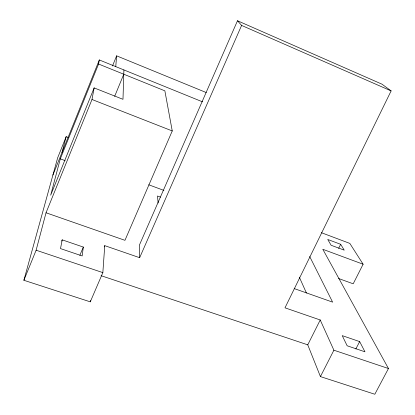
<?xml version="1.0" encoding="UTF-8"?>
<svg xmlns="http://www.w3.org/2000/svg" width="415" height="415" viewBox="0 0 415 415"><rect width="100%" height="100%" fill="white"/><g stroke="black" fill="none" stroke-linecap="round" stroke-linejoin="round"><path stroke-width="0.62" d="M123.909 69.933L122.98 99.32L94.143 87.902L50.677 195.221L60.3 158.852L98.568 64.024L99.32 59.952L202.572 101.857M68.506 137.536L66.172 136.654L57.669 157.778L23.878 280.281L90.283 301.845L102.847 272.619L104.751 245.649L139.658 257.694L241.603 25.419L237.489 20.75L139.305 245.332L139.658 257.694M115.759 66.623L116.625 55.843L206.276 92.561M90.283 301.845L90.408 300.564M83.327 247.075L82.16 255.936L60.497 248.595L62.214 239.854L83.327 247.075L79.862 255.303M23.878 280.281L36.126 250.214L46.034 212.776L91.995 99.491L94.143 87.902M61.949 152.621L66.172 136.654M52.907 175.042L99.32 59.952M112.491 65.985L116.625 55.843M114.67 96.322L123.774 74.223M61.721 241.042L62.214 239.854M104.248 246.842L104.751 245.649M98.568 64.024L164.864 90.838L172.246 130.938L124.957 240.327L46.034 212.776M237.489 20.75L382.013 84.188L391.122 90.906L284.991 307.826L320.224 319.981L333.893 350.208L388.456 368.525L374.818 394.25L320.427 376.587L307.754 344.839L320.224 319.981M338.671 248.331L340.668 244.311L327.746 239.465L331.108 245.255L344.232 250.152L340.668 244.311M321.402 232.706L349.824 243.403L363.115 264.225L353.207 283.803L338.583 278.507M320.427 376.587L333.893 350.208M355.847 348.963L359.655 341.597L342.225 335.636L347.153 345.773L364.956 351.806L359.655 341.597M101.047 275.674L307.754 344.839M36.126 250.214L102.847 272.619M294.183 288.57L332.617 302.136L309.683 256.522M60.3 158.852L65.15 160.636M160.522 197.13L157.482 196.01L158.141 203.013M148.741 184.784L163.92 190.407M363.115 264.225L322.803 249.291L388.456 368.525M91.995 99.491L172.246 130.938M241.603 25.419L391.122 90.906M299.319 277.137L306.436 293.016"/></g></svg>
